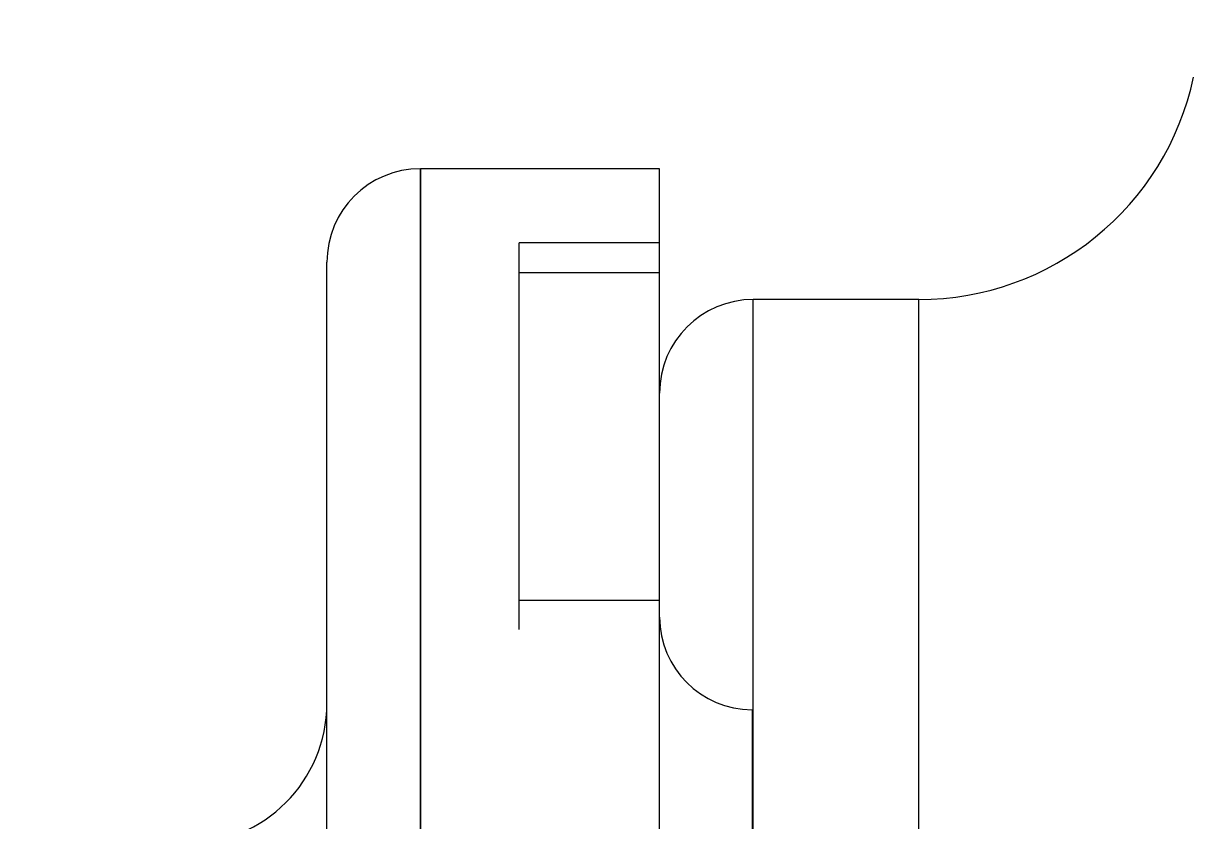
# Model space of a CAD drawing. Header units: millimetres. Extents: x 89051 to 218395, y -330386 to -125649.
# Drawn here: x 92716.4 to 92810.2, y -134948 to -134884.2 of the extents above; entities that cross this region are included whole.
import ezdxf

# ---------------------------------------------------------------- set-up
doc = ezdxf.new("R2010")
doc.units = ezdxf.units.MM
doc.header["$LTSCALE"] = 13
doc.linetypes.add('CENTER', pattern=[50.8, 31.75, -6.35, 6.35, -6.35])
doc.linetypes.add('HIDDEN', pattern=[9.525, 6.35, -3.175])
doc.layers.get('0').update_dxf_attribs({"color": 1, "linetype": 'CENTER'})
doc.layers.add('标注、文本', color=3, linetype='Continuous', lineweight=25)
doc.styles.get("Standard").update_dxf_attribs({"font": 'gbenor.shx', "bigfont": 'gbcbig.shx'})
doc.dimstyles.new('1-15', dxfattribs={"dimscale": 20, "dimtxt": 3.5, "dimasz": 2, "dimexe": 1.5, "dimexo": 0.5, "dimgap": 0.5, "dimtad": 1, "dimtoh": 1, "dimdec": 1, "dimdsep": 46, "dimtxsty": 'Standard', "dimcen": 2.5, "dimclrd": 3, "dimclre": 3, "dimclrt": 3, "dimadec": 0, "dimazin": 2, "dimtfac": 1, "dimtdec": 1, "dimtmove": 0, "dimatfit": 2, "dimfxl": 1, "dimarcsym": 0})

# ---------------------------------------------------------------- blocks, each defined once
blk = doc.blocks.new('*D582')
at = {"layer": 'Defpoints', "color": 0, "transparency": 16777216}
for p in [(92637.999, -134857.853), (92637.999, -134892.821), (92675.499, -134892.821)]:
    blk.add_point(p, dxfattribs=at)
at = {"layer": '标注、文本', "color": 3, "lineweight": -2, "transparency": 16777216}
for p, q in [((92637.999, -134882.821), (92637.999, -134827.853)), ((92675.499, -134882.821), (92675.499, -134827.853)), ((92597.999, -134857.853), (92432.953, -134857.853)), ((92675.499, -134857.853), (92637.999, -134857.853)), ((92715.499, -134857.853), (92755.499, -134857.853))]:
    blk.add_line(p, q, dxfattribs=at)
at = {"layer": '标注、文本', "color": 3, "transparency": 16777216}
for points in [[(92597.999, -134851.186), (92597.999, -134864.52), (92637.999, -134857.853)], [(92715.499, -134851.186), (92715.499, -134864.52), (92675.499, -134857.853)]]:
    blk.add_solid(points, dxfattribs=at)
at = {"layer": '标注、文本', "color": 3, "transparency": 16777216, "insert": (92495.476, -134812.853), "char_height": 70, "attachment_point": 5}
blk.add_mtext('M10', dxfattribs=at)

msp = doc.modelspace()

# ---------------------------------------------------------------- linework, layer by layer
at = {"color": 7, "linetype": 'Continuous', "lineweight": 15}
for p, q in [((92767.374, -134895.807), (92748.212, -134895.807)), ((92767.374, -135062.495), (92767.374, -134895.807)), ((92740.712, -135054.995), (92740.712, -134903.307)), ((92788.152, -134906.289), (92774.874, -134906.289))]:
    msp.add_line(p, q, dxfattribs=at)
at = {"color": 8, "linetype": 'Continuous', "lineweight": 15}
for p, q in [((92748.212, -135062.495), (92748.212, -134895.807)), ((92774.874, -135052.014), (92774.874, -134906.289)), ((92788.152, -135052.014), (92788.152, -134906.289))]:
    msp.add_line(p, q, dxfattribs=at)
at = {"color": 7, "linetype": 'HIDDEN', "lineweight": 0}
for p, q in [((92748.212, -134895.807), (92748.212, -135062.495)), ((92756.124, -135056.551), (92756.124, -134901.751)), ((92767.374, -134901.751), (92756.124, -134901.751)), ((92767.374, -134904.151), (92756.124, -134904.151)), ((92767.374, -134930.401), (92756.124, -134930.401)), ((92774.779, -134939.157), (92774.779, -135019.145))]:
    msp.add_line(p, q, dxfattribs=at)
at = {"color": 7, "linetype": 'Continuous', "lineweight": 15}
for centre, radius, start, end in [((92788.152, -134883.789), 22.5, 270, 348), ((92748.212, -134903.307), 7.5, 90, 180), ((92774.874, -134913.789), 7.5, 90, 180), ((92729.462, -134938.651), 11.25, 270, 0)]:
    msp.add_arc(centre, radius, start, end, dxfattribs=at)
at = {"color": 7, "linetype": 'HIDDEN', "lineweight": 0}
msp.add_arc((92774.779, -134931.752), 7.405, 180, 270, dxfattribs=at)

# ---------------------------------------------------------------- dimensions: what is measured, and where the dimension line sits
at = {"layer": '标注、文本'}
dim = msp.add_linear_dim(base=(92637.999, -134857.853), p1=(92675.499, -134892.821), p2=(92637.999, -134892.821), text='M10', dimstyle='1-15', dxfattribs=at)
dim.commit()
dim.dimension.update_dxf_attribs({"geometry": '*D582', "text_midpoint": (92495.476, -134812.853)})

doc.saveas('drawing.dxf')
